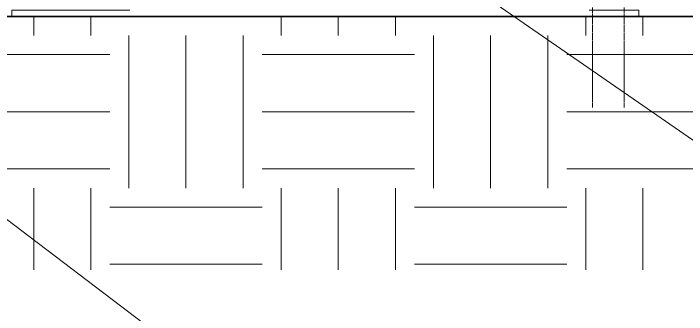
# Model space of a CAD drawing. Header units: inches. Extents: x 20230 to 40520, y -638 to 835.
# Drawn here: x 29151.2 to 29363.3, y -93.8 to 1 of the extents above; entities that cross this region are included whole.
import ezdxf

# ---------------------------------------------------------------- set-up
doc = ezdxf.new("R2010")
doc.units = ezdxf.units.IN
doc.header["$MEASUREMENT"] = 0
doc.linetypes.add('Grid Line 1_2_', pattern=[0.875, 0.5, -0.125, 0.125, -0.125])
for name, color, linetype, lineweight in [('A-ANNO-KEYN', 231, 'Continuous', 9), ('A-FLOR-LEVL', 51, 'Continuous', 9), ('A-GLAZ-CWMG', 51, 'Continuous', 9), ('C-TOPO', 7, 'Continuous', 9), ('S-GRID', 1, 'Continuous', 9)]:
    doc.layers.add(name, color=color, linetype=linetype, lineweight=lineweight)
pattern_1 = [(0, (27645.49, 0), (48, 48), [48, -48]), (0, (27645.49, 18), (48, 48), [48, -48]), (0, (27645.49, 36), (48, 48), [48, -48]), (90, (27651.49, 42), (-48, 48), [48, -48]), (90, (27669.49, 42), (-48, 48), [48, -48]), (90, (27687.49, 42), (-48, 48), [48, -48])]

# ---------------------------------------------------------------- blocks, each defined once
blk = doc.blocks.new('Rectangular Mullion - Exterior 2_ x 4_5_-1305160-Elevation - South')
at = {"layer": 'A-GLAZ-CWMG'}
for p in [(26088.45, 0), (26125.64, 2)]:
    blk.add_line(p, (26088.45, 2), dxfattribs=at)
blk = doc.blocks.new('Rectangular Mullion - Exterior 2_ x 4_5_-1274971-Elevation - South')
at = {"layer": 'A-GLAZ-CWMG'}
for q in [(26270.39, 2), (26286.02, 0)]:
    blk.add_line((26286.02, 2), q, dxfattribs=at)

msp = doc.modelspace()

# ---------------------------------------------------------------- hatches: boundary and pattern name
at = {"layer": 'C-TOPO'}
h = msp.add_hatch(dxfattribs=at)
h.set_pattern_fill('FP_13', color=256, style=0, pattern_type=2)
h.set_pattern_definition(pattern_1)
h.paths.add_polyline_path([(26692.08, -79.71), (29347.1, -79.71), (29347.1, 0), (26665.5, 0), (26665.5, -79.71), (26670.91, -79.71)], flags=0)
h = msp.add_hatch(dxfattribs=at)
h.set_pattern_fill('FP_13', color=256, style=0, pattern_type=2)
h.set_pattern_definition(pattern_1)
h.paths.add_polyline_path([(29355.96, -79.71), (29426.15, -79.71), (29426.15, 0), (29347.1, 0), (29347.1, -79.71)], flags=0)

# ---------------------------------------------------------------- linework, layer by layer
at = {"layer": 'A-ANNO-KEYN', "color": 153}
for p, q in [((29241.01, 46.97), (29406.45, -67.31)), ((29019.59, 34.12), (29406.45, -258.73))]:
    msp.add_line(p, q, dxfattribs=at)
at = {"layer": 'A-FLOR-LEVL', "linetype": 'Grid Line 1_2_'}
msp.add_line((25041.38, 0), (30382.74, 0), dxfattribs=at)
at = {"layer": 'C-TOPO', "lineweight": 35}
for p, q in [((28112.52, 0), (29163.27, 0)), ((29163.27, 0), (29347.1, 0)), ((29426.15, 0), (29347.1, 0))]:
    msp.add_line(p, q, dxfattribs=at)
at = {"layer": 'C-TOPO'}
for p, q in [((29163.28, 0), (28112.54, 0)), ((29347.09, 0), (29163.28, 0)), ((29426.15, 0), (29347.09, 0))]:
    msp.add_line(p, q, dxfattribs=at)
at = {"layer": 'S-GRID', "linetype": 'Grid Line 1_2_'}
for p, q in [((29333.6, -28.56), (29333.6, 671.89)), ((29333.6, -28.56), (29333.6, 671.89)), ((29343.6, -28.56), (29343.6, 671.89)), ((29343.6, -28.56), (29343.6, 671.89))]:
    msp.add_line(p, q, dxfattribs=at)

# ---------------------------------------------------------------- block references
at = {"layer": 'A-GLAZ-CWMG'}
for name in ['Rectangular Mullion - Exterior 2_ x 4_5_-1305160-Elevation - South', 'Rectangular Mullion - Exterior 2_ x 4_5_-1274971-Elevation - South']:
    msp.add_blockref(name, (3062.21, 0), dxfattribs=at)

doc.saveas('drawing.dxf')
